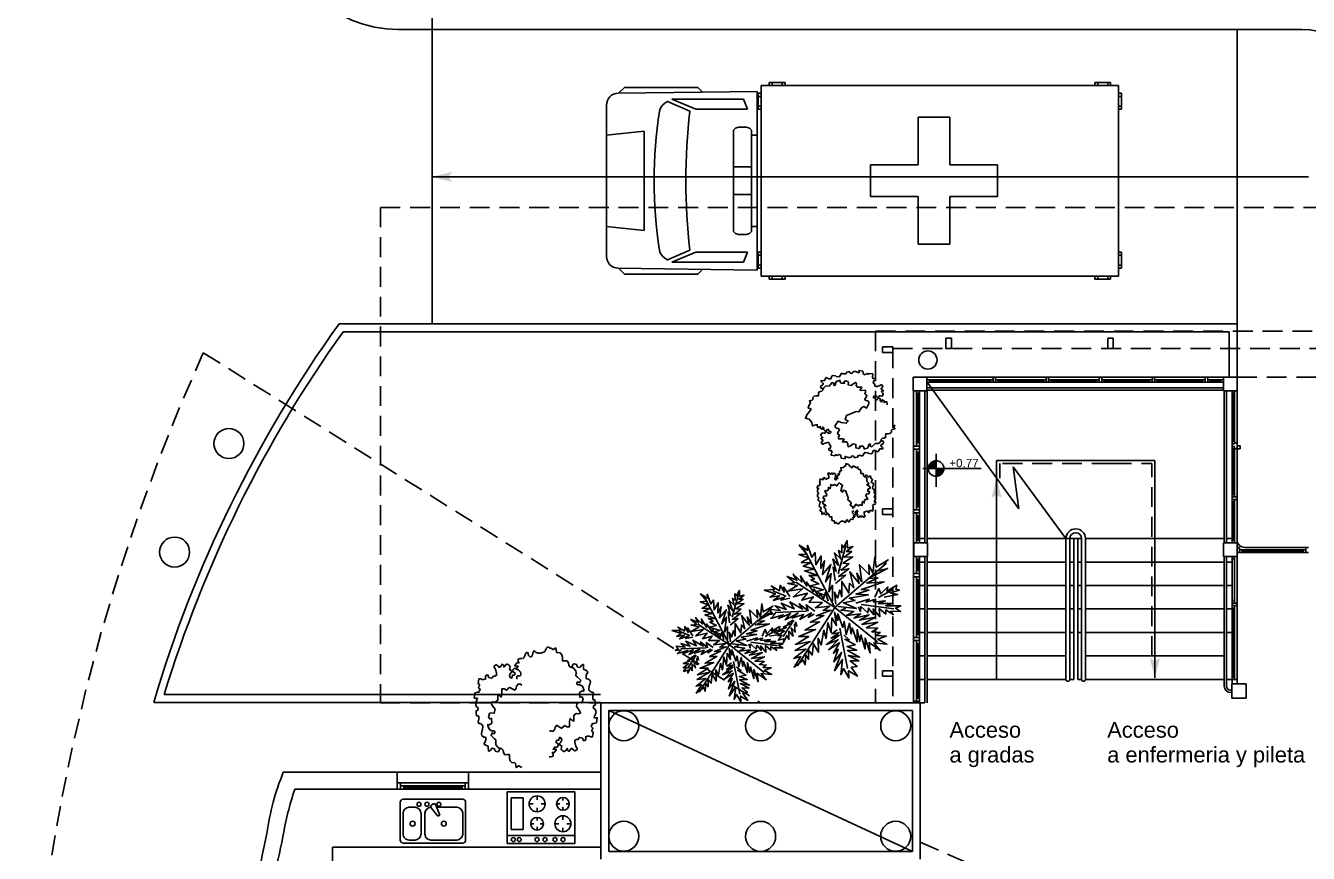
# Model space of a CAD drawing. Extents: x -30 to 1202, y 231 to 898.
# Drawn here: x 128.26 to 144.67, y 426.2 to 436.78 of the extents above; entities that cross this region are included whole.
import ezdxf

# ---------------------------------------------------------------- set-up
doc = ezdxf.new("R2010")
doc.units = 0
doc.header["$LTSCALE"] = 0.04
doc.linetypes.add('DASHED2', pattern=[9.525, 6.35, -3.175])
doc.layers.get('0').update_dxf_attribs({"linetype": 'CONTINUOUS'})
for name, color, linetype in [('0.1', 1, 'CONTINUOUS'), ('0.2', 2, 'CONTINUOUS'), ('0.3', 3, 'CONTINUOUS'), ('0.5', 5, 'CONTINUOUS'), ('cotas de nivel', 1, 'CONTINUOUS'), ('PISO', 1, 'CONTINUOUS'), ('proyecciones', 1, 'DASHED2'), ('PROYECCIÓN', 2, 'DASHED2')]:
    doc.layers.add(name, color=color, linetype=linetype)
doc.styles.add('STYLE2', font='arial.ttf')

# ---------------------------------------------------------------- blocks, each defined once
blk = doc.blocks.new('SBPLN120')
for points in [[(-0.254, 0.064), (0, 0), (-0.212, 0)], [(-0.254, -0.064), (0, 0), (-0.212, 0)]]:
    blk.add_solid(points)
blk = doc.blocks.new('EDPLS020')
at = {"color": 0, "linetype": 'ByBlock'}
for p, q in [((0, 0), (0, 0.864)), ((0, 0.864), (0.66, 0.864)), ((0.102, 0), (0.102, 0.864)), ((0.66, 0.864), (0.66, 0)), ((0.178, 0.66), (0.178, 0.813)), ((0.178, 0.813), (0.584, 0.813)), ((0.584, 0.66), (0.178, 0.66)), ((0.584, 0.813), (0.584, 0.66)), ((0.254, 0.564), (0.254, 0.523)), ((0.508, 0.584), (0.508, 0.533)), ((0.173, 0.483), (0.213, 0.483)), ((0.254, 0.401), (0.254, 0.442)), ((0.335, 0.483), (0.295, 0.483)), ((0.406, 0.483), (0.457, 0.483)), ((0.508, 0.381), (0.508, 0.432)), ((0.61, 0.483), (0.559, 0.483)), ((0.254, 0.254), (0.254, 0.203)), ((0.508, 0.234), (0.508, 0.193)), ((0.66, 0), (0, 0)), ((0.152, 0.152), (0.203, 0.152)), ((0.254, 0.051), (0.254, 0.102)), ((0.356, 0.152), (0.305, 0.152)), ((0.427, 0.152), (0.467, 0.152)), ((0.508, 0.071), (0.508, 0.112)), ((0.589, 0.152), (0.549, 0.152))]:
    blk.add_line(p, q, dxfattribs=at)
for centre, radius in [((0.051, 0.787), 0.0254), ((0.051, 0.711), 0.0254), ((0.051, 0.483), 0.0254), ((0.254, 0.483), 0.0813), ((0.508, 0.483), 0.102), ((0.051, 0.381), 0.0254), ((0.051, 0.254), 0.0254), ((0.051, 0.152), 0.0254), ((0.254, 0.152), 0.102), ((0.508, 0.152), 0.0813)]:
    blk.add_circle(centre, radius, dxfattribs=at)
blk = doc.blocks.new('SAPLS015')
at = {"color": 0, "linetype": 'ByBlock'}
for p, q in [((0, -0.381), (0, 0.381)), ((0.038, 0.419), (0.521, 0.419)), ((0.445, 0.381), (0.178, 0.381)), ((0.559, 0.381), (0.559, -0.381)), ((0.102, 0.305), (0.102, 0.05)), ((0.521, -0.025), (0.521, 0.305)), ((0.06, 0.003), (0.07, -0.015)), ((0.073, 0.039), (0.202, 0.087)), ((0.215, 0.065), (0.108, -0.022)), ((0.202, 0.087), (0.215, 0.065)), ((0.178, -0.102), (0.445, -0.102)), ((0.445, -0.152), (0.178, -0.152)), ((0.102, -0.229), (0.102, -0.305)), ((0.521, -0.305), (0.521, -0.229)), ((0.521, -0.419), (0.038, -0.419)), ((0.178, -0.381), (0.445, -0.381))]:
    blk.add_line(p, q, dxfattribs=at)
for centre, radius in [((0.311, 0.14), 0.0318), ((0.064, 0.076), 0.0254), ((0.064, -0.076), 0.0254), ((0.064, -0.178), 0.0254), ((0.311, -0.26), 0.0318)]:
    blk.add_circle(centre, radius, dxfattribs=at)
for centre, radius, start, end in [((0.038, 0.381), 0.0381, 90, 180), ((0.178, 0.305), 0.0762, 90, 180), ((0.445, 0.305), 0.0762, 0, 90), ((0.521, 0.381), 0.0381, 0, 90), ((0.082, 0.015), 0.0254, 110.5377, 210), ((0.092, -0.003), 0.0254, 210, 309.4623), ((0.178, -0.025), 0.0762, 180, 270), ((0.178, -0.229), 0.0762, 90, 180), ((0.445, -0.025), 0.0762, 270, 0), ((0.445, -0.229), 0.0762, 0, 90), ((0.178, -0.305), 0.0762, 180, 270), ((0.445, -0.305), 0.0762, 270, 0), ((0.038, -0.381), 0.0381, 180, 270), ((0.521, -0.381), 0.0381, 270, 0)]:
    blk.add_arc(centre, radius, start, end, dxfattribs=at)
blk = doc.blocks.new('AUPLS010')
at = {"color": 0, "linetype": 'ByBlock'}
for p, q in [((-6.553, -1.219), (-6.553, 1.219)), ((-6.553, 1.219), (-1.981, 1.219)), ((-6.452, 1.257), (-6.452, 1.219)), ((-6.248, 1.257), (-6.452, 1.257)), ((-6.414, 1.257), (-6.414, 1.219)), ((-6.287, 1.219), (-6.287, 1.257)), ((-6.248, 1.219), (-6.248, 1.257)), ((-2.286, 1.257), (-2.083, 1.257)), ((-2.286, 1.219), (-2.286, 1.257)), ((-2.248, 1.219), (-2.248, 1.257)), ((-2.121, 1.257), (-2.121, 1.219)), ((-2.083, 1.257), (-2.083, 1.219)), ((-1.981, 1.219), (-1.981, -1.219)), ((-1.219, 1.143), (-1.168, 1.194)), ((-1.168, 1.194), (-0.229, 1.194)), ((-0.229, 1.194), (-0.154, 1.12)), ((-6.553, 1.118), (-6.591, 1.118)), ((-6.591, 1.118), (-6.591, 0.914)), ((-6.553, 1.079), (-6.591, 1.079)), ((-1.981, 1.118), (-1.943, 1.118)), ((-1.981, 1.079), (-1.943, 1.079)), ((-1.943, 1.118), (-1.943, 0.914)), ((-1.93, -1.143), (-1.93, 1.143)), ((-1.93, 1.143), (-0.15, 1.12)), ((-1.803, 0.914), (-1.753, 1.041)), ((-1.753, 1.041), (-0.838, 1.041)), ((-0.838, 1.041), (-1.143, 0.914)), ((-1.067, 0.889), (-0.781, 1.012)), ((-0.787, 1.016), (-0.747, 0.99)), ((-6.591, 0.952), (-6.553, 0.952)), ((-6.591, 0.914), (-6.553, 0.914)), ((-1.943, 0.952), (-1.981, 0.952)), ((-1.943, 0.914), (-1.981, 0.914)), ((-1.143, 0.914), (-1.803, 0.914)), ((0, 0.967), (0, -0.967)), ((-1.854, 0.65), (-1.829, 0.675)), ((-1.829, 0.675), (-1.791, 0.688)), ((-1.791, 0.688), (-1.689, 0.688)), ((-1.651, 0.675), (-1.689, 0.688)), ((-1.626, 0.65), (-1.651, 0.675)), ((-1.93, 0.584), (-1.854, 0.584)), ((-1.854, 0.648), (-1.854, -0.648)), ((-1.626, 0.648), (-1.626, -0.648)), ((-0.483, 0.635), (0, 0.584)), ((-0.483, 0.635), (-0.483, -0.635)), ((-1.626, 0.178), (-1.854, 0.178)), ((-1.626, -0.178), (-1.854, -0.178)), ((-1.93, -0.584), (-1.854, -0.584)), ((-1.854, -0.648), (-1.829, -0.673)), ((-1.626, -0.648), (-1.651, -0.673)), ((-0.483, -0.635), (0, -0.584)), ((-1.829, -0.673), (-1.791, -0.686)), ((-1.791, -0.686), (-1.689, -0.686)), ((-1.651, -0.673), (-1.689, -0.686)), ((-6.591, -1.118), (-6.591, -0.914)), ((-6.591, -0.914), (-6.553, -0.914)), ((-6.591, -0.952), (-6.553, -0.952)), ((-1.943, -0.914), (-1.981, -0.914)), ((-1.943, -0.952), (-1.981, -0.952)), ((-1.943, -1.118), (-1.943, -0.914)), ((-1.143, -0.914), (-1.803, -0.914)), ((-1.803, -0.914), (-1.753, -1.041)), ((-0.838, -1.041), (-1.143, -0.914)), ((-1.067, -0.889), (-0.781, -1.012)), ((-6.553, -1.079), (-6.591, -1.079)), ((-6.553, -1.118), (-6.591, -1.118)), ((-1.981, -1.079), (-1.943, -1.079)), ((-1.981, -1.118), (-1.943, -1.118)), ((-1.93, -1.143), (-0.15, -1.12)), ((-1.753, -1.041), (-0.838, -1.041)), ((-1.219, -1.143), (-1.168, -1.194)), ((-0.787, -1.016), (-0.747, -0.99)), ((-0.229, -1.194), (-0.154, -1.12)), ((-1.981, -1.219), (-6.553, -1.219)), ((-6.452, -1.257), (-6.452, -1.219)), ((-6.248, -1.257), (-6.452, -1.257)), ((-6.414, -1.257), (-6.414, -1.219)), ((-6.287, -1.219), (-6.287, -1.257)), ((-6.248, -1.219), (-6.248, -1.257)), ((-2.286, -1.219), (-2.286, -1.257)), ((-2.286, -1.257), (-2.083, -1.257)), ((-2.248, -1.219), (-2.248, -1.257)), ((-2.121, -1.257), (-2.121, -1.219)), ((-2.083, -1.257), (-2.083, -1.219)), ((-1.168, -1.194), (-0.229, -1.194))]:
    blk.add_line(p, q, dxfattribs=at)
at = {"color": 1, "linetype": 'ByBlock'}
for p, q in [((-4.394, 0.813), (-3.988, 0.813)), ((-4.394, 0.203), (-4.394, 0.813)), ((-3.988, 0.813), (-3.988, 0.203)), ((-5.004, -0.203), (-5.004, 0.203)), ((-5.004, 0.203), (-4.394, 0.203)), ((-3.988, 0.203), (-3.378, 0.203)), ((-3.378, 0.203), (-3.378, -0.203)), ((-4.394, -0.203), (-5.004, -0.203)), ((-4.394, -0.813), (-4.394, -0.203)), ((-3.378, -0.203), (-3.988, -0.203)), ((-3.988, -0.203), (-3.988, -0.813)), ((-3.988, -0.813), (-4.394, -0.813))]:
    blk.add_line(p, q, dxfattribs=at)
at = {"color": 0, "linetype": 'ByBlock'}
for centre, radius, start, end in [((-0.829, 0.862), 0.152, 10.7953, 57.5288), ((-0.152, 0.967), 0.152, 0, 89.2462), ((-8.82, 0), 7.804, 353.459, 6.541), ((-6.329, 0), 5.72, 351.0441, 8.9559), ((-0.829, -0.862), 0.152, 302.4712, 349.2047), ((-0.152, -0.967), 0.152, 270.7538, 0)]:
    blk.add_arc(centre, radius, start, end, dxfattribs=at)
blk = doc.blocks.new('ARPLS013')
at = {"color": 0, "linetype": 'ByBlock'}
for p, q in [((0.013, -0.0012), (-0.0882, 0.4906)), ((0.1049, 0.2327), (0.218, 0.4157)), ((-0.3105, 0.1807), (-0.3944, 0.2454)), ((0.013, -0.0012), (-0.2114, 0.2607)), ((0.013, -0.0012), (0.4708, 0.2061)), ((-0.1975, 0.032), (-0.4236, 0.0866)), ((0.3437, -0.0201), (0.467, 0.0091)), ((-0.3042, -0.0061), (-0.4147, -0.1001)), ((0.013, -0.0012), (-0.3728, -0.3364)), ((0.013, -0.0012), (0.2446, -0.3326)), ((0.2053, -0.0328), (0.4288, -0.1319)), ((0.0058, -0.1586), (-0.0234, -0.4584))]:
    blk.add_line(p, q, dxfattribs=at)
for points in [[(0.0083, 0.0485), (0.0414, 0.1616), (0.002, 0.1222), (0.0566, 0.248), (-0.0005, 0.1997), (0.0731, 0.3128), (-0.0069, 0.2581), (0.035, 0.3522), (-0.0069, 0.3064), (0.021, 0.3941), (-0.0336, 0.342), (-0.0145, 0.4297), (-0.0463, 0.403), (-0.0526, 0.497), (-0.0628, 0.4614), (-0.1111, 0.516), (-0.0755, 0.436), (-0.1339, 0.4487), (-0.0717, 0.403), (-0.1339, 0.3877), (-0.0691, 0.3674), (-0.1263, 0.3585), (-0.0526, 0.3128), (-0.1263, 0.3229), (-0.0425, 0.2607), (-0.1047, 0.281), (-0.0717, 0.2454), (-0.1009, 0.2454), (-0.0526, 0.1997), (-0.12, 0.2035), (-0.0336, 0.1489), (-0.092, 0.1514), (-0.0399, 0.1133)], [(0.0693, 0.1908), (0.0833, 0.2899), (0.096, 0.2518), (0.0985, 0.3483), (0.1252, 0.2899), (0.1214, 0.3877), (0.1544, 0.3318), (0.157, 0.3966), (0.176, 0.3738), (0.19, 0.4297), (0.1989, 0.4068), (0.2383, 0.4487), (0.2243, 0.3966), (0.2662, 0.3941), (0.2091, 0.3738), (0.2472, 0.3611), (0.1824, 0.3382), (0.2446, 0.3229), (0.1608, 0.2963), (0.2027, 0.281), (0.1341, 0.2518), (0.1926, 0.2454), (0.1024, 0.2124), (0.1544, 0.2061), (0.0668, 0.1679)], [(-0.0234, 0.0574), (-0.0234, 0.126), (-0.0501, 0.0866), (-0.0653, 0.126), (-0.0755, 0.1032), (-0.0984, 0.1743), (-0.1073, 0.1552), (-0.1365, 0.2391), (-0.1428, 0.2099), (-0.1657, 0.2937), (-0.1695, 0.248), (-0.214, 0.3229), (-0.2013, 0.2709), (-0.2622, 0.3191), (-0.2203, 0.2581), (-0.2724, 0.2683), (-0.2076, 0.2327), (-0.2889, 0.2124), (-0.1784, 0.1997), (-0.2597, 0.1616), (-0.153, 0.1578), (-0.2076, 0.1197), (-0.1174, 0.1197), (-0.1593, 0.0905), (-0.0653, 0.0612), (-0.1263, 0.0384), (-0.0209, 0.0193), (-0.078, 0.0028), (-0.0209, -0.0125), (-0.1365, -0.0201), (-0.0819, -0.0353), (-0.1911, -0.0544), (-0.1263, -0.0709), (-0.247, -0.1001), (-0.1695, -0.1166), (-0.3042, -0.1319), (-0.233, -0.1522), (-0.3436, -0.1814), (-0.233, -0.1903), (-0.3588, -0.2233), (-0.2788, -0.2361), (-0.3855, -0.278), (-0.3309, -0.278), (-0.4007, -0.339), (-0.3207, -0.3097), (-0.3169, -0.3453), (-0.2915, -0.278), (-0.2813, -0.3135), (-0.2622, -0.2488), (-0.247, -0.2907), (-0.214, -0.2132), (-0.1975, -0.2843), (-0.1695, -0.184), (-0.1619, -0.2386), (-0.1136, -0.1395), (-0.1136, -0.203), (-0.0691, -0.0938), (-0.0653, -0.1713), (-0.0298, -0.0684), (-0.0145, -0.1319), (-0.0005, -0.0353), (0.0058, -0.0976), (0.021, -0.0518), (0.0274, -0.1586), (0.0503, -0.1192), (0.0376, -0.217), (0.0833, -0.142), (0.0731, -0.2233), (0.0922, -0.1814), (0.0985, -0.2907), (0.1252, -0.203), (0.1189, -0.2945), (0.1405, -0.2488), (0.1405, -0.358), (0.1633, -0.2805), (0.1697, -0.3974), (0.1824, -0.3199), (0.2446, -0.3999), (0.2154, -0.3326), (0.3056, -0.3682), (0.251, -0.3135), (0.3183, -0.3097), (0.2472, -0.2843), (0.2827, -0.2716), (0.2243, -0.2488), (0.2739, -0.2361), (0.1926, -0.2094), (0.2866, -0.1941), (0.1697, -0.1776), (0.2802, -0.1522), (0.1608, -0.142), (0.2408, -0.123), (0.1252, -0.1166), (0.1824, -0.1001), (0.0795, -0.0811), (0.1379, -0.0684), (0.0503, -0.0328), (0.0896, -0.029)], [(-0.2889, 0.1578), (-0.3563, 0.1641), (-0.3232, 0.1768), (-0.4109, 0.1768), (-0.3563, 0.1972), (-0.4274, 0.2061), (-0.3817, 0.2188), (-0.4528, 0.2683), (-0.3791, 0.2518), (-0.3944, 0.2836), (-0.3461, 0.2327), (-0.3309, 0.2709), (-0.3169, 0.2124), (-0.3105, 0.2518), (-0.2851, 0.1705)], [(0.0376, 0.0002), (0.1633, -0.0518), (0.0833, 0.0155), (0.1697, 0.0066), (0.1341, 0.0358), (0.2764, 0.0193), (0.19, 0.0511), (0.2891, 0.0511), (0.2383, 0.0714), (0.4149, 0.0803), (0.2891, 0.107), (0.3793, 0.1197), (0.3094, 0.1349), (0.467, 0.1679), (0.3958, 0.1705), (0.4898, 0.2264), (0.3895, 0.1997), (0.3996, 0.2747), (0.3539, 0.1641), (0.3412, 0.2327), (0.3247, 0.1616), (0.2764, 0.2518), (0.2573, 0.126), (0.2383, 0.1972), (0.2345, 0.1197), (0.1926, 0.2226), (0.1862, 0.0993), (0.1671, 0.1413), (0.1405, 0.0739), (0.1151, 0.1705), (0.0833, 0.0612), (0.0833, 0.1133), (0.0503, 0.0612), (0.0414, 0.1095), (0.0274, 0.0218)], [(-0.1365, 0.0155), (-0.1848, 0.0777), (-0.1848, 0.032), (-0.233, 0.0993), (-0.2203, 0.0549), (-0.2953, 0.1324), (-0.2788, 0.0739), (-0.3588, 0.1413), (-0.3372, 0.0866), (-0.4083, 0.1349), (-0.3817, 0.0905), (-0.4566, 0.1222), (-0.4465, 0.0968), (-0.4757, 0.0866), (-0.4236, 0.0777), (-0.4655, 0.0549), (-0.369, 0.0549), (-0.4109, 0.0384), (-0.3143, 0.0485), (-0.3664, 0.0155), (-0.2597, 0.0358), (-0.3143, 0.013), (-0.2241, 0.0155), (-0.2597, -0.0125), (-0.1657, 0.0091), (-0.1975, -0.0163), (-0.1492, -0.0036)], [(0.3183, -0.0099), (0.3641, 0.0422), (0.3666, 0.0002), (0.4314, 0.0358), (0.4149, 0.0091), (0.4987, 0.0295), (0.4835, 0.0028), (0.5063, -0.0099), (0.4352, -0.0099), (0.486, -0.0391), (0.3831, -0.029)], [(-0.3105, -0.0036), (-0.3563, -0.0163), (-0.3397, -0.0226), (-0.3944, -0.0328), (-0.3728, -0.0417), (-0.4401, -0.048), (-0.3944, -0.062), (-0.4503, -0.0836), (-0.421, -0.0874), (-0.4566, -0.1166), (-0.4147, -0.1166), (-0.4236, -0.142), (-0.3855, -0.1001), (-0.3791, -0.1319), (-0.3626, -0.0747), (-0.3436, -0.1166), (-0.3397, -0.0544), (-0.3207, -0.0938), (-0.308, -0.0353), (-0.2953, -0.0544), (-0.2953, -0.0201)], [(0.1697, -0.0125), (0.2739, -0.0125), (0.2446, -0.0264), (0.3183, -0.0264), (0.2955, -0.0417), (0.3831, -0.0582), (0.3285, -0.062), (0.425, -0.09), (0.3768, -0.0938), (0.4835, -0.1255), (0.4415, -0.1319), (0.4708, -0.1649), (0.3996, -0.142), (0.4123, -0.1713), (0.3704, -0.123), (0.3602, -0.1522), (0.3247, -0.1001), (0.312, -0.1586), (0.2802, -0.09), (0.2739, -0.1319), (0.251, -0.0747), (0.2345, -0.1065), (0.1989, -0.048), (0.1862, -0.0811), (0.1824, -0.0455)], [(-0.0171, -0.1649), (-0.0628, -0.1814), (-0.0107, -0.1878), (-0.078, -0.2094), (-0.0145, -0.2068), (-0.1238, -0.2449), (-0.0298, -0.2361), (-0.12, -0.2869), (-0.0272, -0.2615), (-0.092, -0.3224), (-0.0501, -0.3034), (-0.1073, -0.3847), (-0.0336, -0.3326), (-0.12, -0.4482), (-0.0399, -0.3847), (-0.0844, -0.4901), (-0.0526, -0.452), (-0.0336, -0.5295), (-0.0209, -0.4774), (0.0312, -0.5333), (0.0058, -0.4584), (0.0477, -0.4647), (0.0122, -0.4101), (0.0731, -0.4292), (0.0083, -0.3682), (0.0858, -0.4037), (0.0122, -0.3326), (0.0795, -0.3491), (0.0185, -0.3034), (0.0795, -0.3072), (0.0185, -0.2449), (0.0477, -0.2589), (0.0185, -0.2132)]]:
    blk.add_lwpolyline(points, dxfattribs=at)
blk = doc.blocks.new('ARVLN006')
for points in [[(0.47, 0), (0.47, 0.016), (0.465, 0.034), (0.448, 0.034), (0.433, 0.027), (0.433, 0.044), (0.411, 0.061), (0.405, 0.058), (0.405, 0.034), (0.397, 0.04), (0.386, 0.047), (0.386, 0.058), (0.386, 0.068), (0.374, 0.078), (0.354, 0.075), (0.349, 0.068), (0.349, 0.061), (0.332, 0.061), (0.326, 0.068), (0.326, 0.082), (0.312, 0.085), (0.301, 0.089), (0.307, 0.103), (0.326, 0.109), (0.343, 0.099), (0.354, 0.089), (0.369, 0.096), (0.374, 0.103), (0.374, 0.109), (0.386, 0.106), (0.405, 0.103), (0.405, 0.103), (0.411, 0.109), (0.422, 0.127), (0.422, 0.13), (0.417, 0.14), (0.397, 0.158), (0.411, 0.158), (0.422, 0.172), (0.417, 0.175), (0.397, 0.189), (0.397, 0.199), (0.405, 0.203), (0.417, 0.223), (0.411, 0.234), (0.405, 0.241), (0.397, 0.241), (0.397, 0.241), (0.38, 0.23), (0.343, 0.22), (0.326, 0.22), (0.318, 0.234), (0.318, 0.247), (0.301, 0.261), (0.307, 0.289), (0.326, 0.292), (0.326, 0.309), (0.312, 0.316), (0.307, 0.316), (0.301, 0.316), (0.295, 0.313), (0.29, 0.33), (0.29, 0.347), (0.295, 0.354), (0.295, 0.372), (0.253, 0.378), (0.247, 0.368), (0.239, 0.368), (0.222, 0.375), (0.216, 0.372), (0.205, 0.361), (0.18, 0.372), (0.18, 0.385), (0.174, 0.406), (0.129, 0.413), (0.129, 0.396), (0.129, 0.385), (0.115, 0.389), (0.092, 0.399), (0.067, 0.399), (0.055, 0.392), (0.044, 0.378), (0.024, 0.382), (0.019, 0.396), (-0.001, 0.396), (-0.024, 0.392), (-0.024, 0.385), (-0.024, 0.382), (-0.029, 0.372), (-0.035, 0.372), (-0.06, 0.372), (-0.066, 0.378), (-0.077, 0.378), (-0.091, 0.372), (-0.091, 0.365), (-0.097, 0.351), (-0.103, 0.347), (-0.108, 0.337), (-0.114, 0.337), (-0.145, 0.341), (-0.156, 0.347), (-0.182, 0.351), (-0.193, 0.347), (-0.207, 0.33), (-0.207, 0.316), (-0.213, 0.313), (-0.224, 0.313), (-0.235, 0.313), (-0.266, 0.327), (-0.266, 0.327), (-0.272, 0.323), (-0.277, 0.313), (-0.286, 0.296), (-0.286, 0.292), (-0.297, 0.292), (-0.328, 0.289), (-0.328, 0.285), (-0.323, 0.275), (-0.303, 0.258), (-0.308, 0.237), (-0.323, 0.234), (-0.328, 0.23), (-0.334, 0.209), (-0.328, 0.199), (-0.305, 0.19)], [(-0.47, 0), (-0.455, 0.026), (-0.47, 0.049), (-0.435, 0.056), (-0.43, 0.063), (-0.428, 0.088), (-0.411, 0.103), (-0.391, 0.108), (-0.359, 0.108), (-0.359, 0.128), (-0.361, 0.148), (-0.341, 0.16), (-0.321, 0.163), (-0.314, 0.168), (-0.306, 0.177), (-0.306, 0.187), (-0.297, 0.205), (-0.274, 0.225), (-0.257, 0.227), (-0.232, 0.225), (-0.22, 0.239), (-0.195, 0.267), (-0.17, 0.257), (-0.178, 0.239), (-0.163, 0.232), (-0.153, 0.244), (-0.153, 0.259), (-0.143, 0.282), (-0.111, 0.294), (-0.098, 0.294), (-0.101, 0.282), (-0.086, 0.259), (-0.046, 0.262), (-0.051, 0.279), (-0.034, 0.289), (-0.004, 0.282), (0.001, 0.274), (-0.001, 0.239), (0.033, 0.232), (0.065, 0.257), (0.09, 0.269), (0.098, 0.254), (0.095, 0.234), (0.11, 0.21), (0.125, 0.21), (0.162, 0.21), (0.15, 0.19), (0.137, 0.18), (0.16, 0.173), (0.209, 0.175), (0.209, 0.15), (0.199, 0.133), (0.207, 0.123), (0.214, 0.12), (0.222, 0.106), (0.207, 0.078), (0.197, 0.063), (0.214, 0.051), (0.232, 0.046), (0.249, 0.034), (0.249, 0.014), (0.242, 0)]]:
    blk.add_lwpolyline(points)

msp = doc.modelspace()

# ---------------------------------------------------------------- hatches: boundary and pattern name
at = {"layer": 'PISO'}
h = msp.add_hatch(color=256, dxfattribs=at)
h.paths.add_polyline_path([(139.911, 431.12), (139.911, 431.219, 0.414214), (139.812, 431.12)])
h.paths.add_polyline_path([(139.911, 431.12), (139.911, 431.021, 0.414214), (140.01, 431.12)])

# ---------------------------------------------------------------- linework, layer by layer
at = {"layer": '0.1'}
for p, q in [((143.763, 432.97), (143.762, 436.734)), ((140.64, 432.288), (139.794, 432.288)), ((141.319, 432.288), (140.672, 432.288)), ((141.997, 432.288), (141.351, 432.288)), ((142.676, 432.288), (142.03, 432.288)), ((143.355, 432.288), (142.708, 432.288)), ((143.387, 432.288), (143.587, 432.288)), ((139.62, 432.114), (139.62, 431.408)), ((139.794, 432.154), (143.587, 432.154)), ((139.794, 432.124), (143.587, 432.124)), ((143.598, 430.17), (143.598, 432.115)), ((143.628, 430.17), (143.628, 432.115)), ((143.762, 432.083), (143.762, 432.115)), ((143.762, 431.436), (143.762, 432.083)), ((139.62, 431.369), (139.62, 430.592)), ((143.762, 430.758), (143.762, 431.404)), ((140.685, 430.999), (140.685, 431.224)), ((142.158, 431.224), (140.685, 431.224)), ((142.158, 431.224), (142.71, 431.224)), ((142.71, 428.442), (142.71, 431.224)), ((143.762, 430.211), (143.762, 430.725)), ((139.62, 430.553), (139.62, 429.776)), ((141.698, 430.224), (141.773, 430.224)), ((141.723, 428.424), (141.723, 430.224)), ((141.773, 428.424), (141.773, 430.224)), ((141.823, 428.422), (141.823, 430.224)), ((141.823, 430.224), (143.598, 430.224)), ((143.628, 430.224), (143.698, 430.224)), ((143.862, 430.111), (144.643, 430.111)), ((141.723, 429.924), (141.773, 429.924)), ((141.823, 429.924), (143.598, 429.924)), ((143.598, 428.336), (143.598, 429.996)), ((143.628, 428.336), (143.628, 429.996)), ((143.628, 429.924), (143.698, 429.924)), ((139.62, 429.737), (139.62, 428.96)), ((141.723, 429.624), (141.773, 429.624)), ((141.823, 429.624), (143.598, 429.624)), ((143.628, 429.624), (143.698, 429.624)), ((141.723, 429.324), (141.773, 429.324)), ((141.823, 429.324), (143.598, 429.324)), ((143.628, 429.324), (143.698, 429.324)), ((139.62, 428.921), (139.62, 428.144)), ((141.723, 429.024), (141.773, 429.024)), ((141.823, 429.024), (143.598, 429.024)), ((143.628, 429.024), (143.698, 429.024)), ((141.823, 428.724), (143.598, 428.724)), ((141.723, 428.424), (141.773, 428.424)), ((141.823, 428.424), (143.598, 428.424)), ((143.628, 428.424), (143.698, 428.424)), ((143.698, 428.286), (143.678, 428.286)), ((143.698, 428.256), (143.678, 428.256)), ((133.016, 427.235), (133.929, 427.235)), ((133.058, 427.102), (133.887, 427.102))]:
    msp.add_line(p, q, dxfattribs=at)
for centre, radius, start, end in [((141.698, 430.224), 0.125, 0, 180), ((141.698, 430.224), 0.075, 0, 180), ((143.862, 430.211), 0.1, 180, 270), ((141.798, 428.424), 0.025, 180, 0), ((143.678, 428.336), 0.08, 180, 270), ((143.678, 428.336), 0.05, 180, 270)]:
    msp.add_arc(centre, radius, start, end, dxfattribs=at)
at = {"layer": '0.2'}
for p, q in [((133.462, 436.934), (133.462, 436.734)), ((133.462, 432.969), (133.462, 436.734)), ((139.619, 436.734), (133.462, 436.734)), ((139.619, 436.734), (144.591, 436.734)), ((143.662, 432.289), (143.662, 432.87)), ((143.762, 432.289), (143.762, 432.97)), ((140.608, 432.256), (139.83, 432.256)), ((140.608, 432.24), (139.83, 432.24)), ((139.83, 432.224), (140.608, 432.224)), ((141.286, 432.256), (140.705, 432.256)), ((141.286, 432.24), (140.705, 432.24)), ((140.705, 432.224), (141.286, 432.224)), ((141.965, 432.256), (141.383, 432.256)), ((141.965, 432.24), (141.383, 432.24)), ((141.383, 432.224), (141.965, 432.224)), ((142.644, 432.256), (142.062, 432.256)), ((142.644, 432.24), (142.062, 432.24)), ((142.062, 432.224), (142.644, 432.224)), ((143.322, 432.256), (142.741, 432.256)), ((143.322, 432.24), (142.741, 432.24)), ((142.741, 432.224), (143.322, 432.224)), ((143.552, 432.256), (143.419, 432.256)), ((143.552, 432.24), (143.419, 432.24)), ((143.419, 432.224), (143.552, 432.224)), ((139.659, 432.082), (139.659, 431.447)), ((139.678, 432.082), (139.678, 431.447)), ((139.698, 431.447), (139.698, 432.082)), ((139.768, 430.17), (139.768, 432.114)), ((139.798, 430.17), (139.798, 432.114)), ((143.698, 430.79), (143.698, 432.115)), ((143.698, 432.051), (143.698, 431.469)), ((143.714, 431.469), (143.714, 432.083)), ((143.73, 431.469), (143.73, 432.083)), ((143.698, 431.372), (143.698, 430.79)), ((143.714, 430.79), (143.714, 431.372)), ((143.73, 430.79), (143.73, 431.372)), ((139.659, 431.33), (139.659, 430.631)), ((139.678, 431.33), (139.678, 430.631)), ((139.698, 430.631), (139.698, 431.33)), ((140.685, 428.424), (140.685, 430.999)), ((138.842, 430.572), (138.84, 430.57)), ((138.84, 430.57), (138.84, 430.558)), ((138.84, 430.558), (138.841, 430.556)), ((138.841, 430.556), (138.841, 430.552)), ((138.841, 430.552), (138.843, 430.552)), ((138.843, 430.574), (138.842, 430.572)), ((138.845, 430.574), (138.843, 430.574)), ((138.843, 430.552), (138.845, 430.55)), ((138.845, 430.632), (138.844, 430.617)), ((138.844, 430.617), (138.846, 430.617)), ((138.846, 430.617), (138.845, 430.613)), ((138.845, 430.613), (138.847, 430.611)), ((138.852, 430.575), (138.845, 430.576)), ((138.845, 430.576), (138.845, 430.574)), ((138.845, 430.55), (138.845, 430.548)), ((138.845, 430.548), (138.847, 430.548)), ((138.847, 430.548), (138.846, 430.546)), ((138.846, 430.546), (138.848, 430.546)), ((138.847, 430.611), (138.849, 430.611)), ((138.848, 430.546), (138.85, 430.544)), ((138.849, 430.611), (138.851, 430.608)), ((138.85, 430.544), (138.85, 430.542)), ((138.85, 430.542), (138.852, 430.542)), ((138.851, 430.608), (138.853, 430.606)), ((138.853, 430.577), (138.852, 430.575)), ((138.852, 430.542), (138.852, 430.54)), ((138.853, 430.606), (138.855, 430.606)), ((138.86, 430.576), (138.853, 430.577)), ((143.698, 430.693), (143.698, 430.203)), ((143.698, 430.224), (143.698, 430.693)), ((143.714, 430.203), (143.714, 430.693)), ((143.73, 430.203), (143.73, 430.693)), ((138.651, 430.419), (138.649, 430.42)), ((138.651, 430.417), (138.651, 430.419)), ((138.653, 430.417), (138.651, 430.417)), ((138.653, 430.413), (138.653, 430.417)), ((138.662, 430.413), (138.653, 430.413)), ((138.663, 430.415), (138.662, 430.413)), ((138.666, 430.414), (138.663, 430.415)), ((138.667, 430.418), (138.666, 430.414)), ((138.669, 430.418), (138.667, 430.418)), ((138.671, 430.42), (138.669, 430.418)), ((138.673, 430.424), (138.671, 430.424)), ((138.671, 430.424), (138.671, 430.42)), ((138.675, 430.425), (138.673, 430.426)), ((138.673, 430.426), (138.673, 430.424)), ((138.677, 430.429), (138.675, 430.429)), ((138.675, 430.429), (138.675, 430.425)), ((138.679, 430.431), (138.677, 430.431)), ((138.677, 430.431), (138.677, 430.429)), ((138.68, 430.435), (138.679, 430.431)), ((138.682, 430.435), (138.68, 430.435)), ((138.684, 430.437), (138.682, 430.437)), ((138.682, 430.437), (138.682, 430.435)), ((138.686, 430.438), (138.684, 430.439)), ((138.684, 430.439), (138.684, 430.437)), ((138.692, 430.442), (138.686, 430.442)), ((138.686, 430.442), (138.686, 430.438)), ((138.694, 430.444), (138.692, 430.442)), ((138.696, 430.444), (138.694, 430.444)), ((138.704, 430.445), (138.696, 430.445)), ((138.696, 430.445), (138.696, 430.444)), ((138.706, 430.447), (138.704, 430.445)), ((138.726, 430.445), (138.706, 430.447)), ((138.725, 430.443), (138.726, 430.445)), ((138.731, 430.443), (138.725, 430.443)), ((138.733, 430.441), (138.731, 430.443)), ((138.735, 430.441), (138.733, 430.441)), ((138.735, 430.439), (138.735, 430.441)), ((138.739, 430.438), (138.735, 430.439)), ((138.741, 430.436), (138.739, 430.438)), ((138.74, 430.434), (138.741, 430.436)), ((138.742, 430.432), (138.74, 430.434)), ((138.744, 430.432), (138.742, 430.432)), ((138.744, 430.428), (138.744, 430.432)), ((138.746, 430.428), (138.744, 430.428)), ((138.748, 430.428), (138.746, 430.426)), ((138.746, 430.426), (138.746, 430.428)), ((138.75, 430.428), (138.748, 430.428)), ((138.752, 430.43), (138.75, 430.43)), ((138.75, 430.43), (138.75, 430.428)), ((138.754, 430.433), (138.752, 430.432)), ((138.752, 430.432), (138.752, 430.43)), ((138.757, 430.441), (138.754, 430.439)), ((138.754, 430.439), (138.754, 430.433)), ((138.759, 430.449), (138.757, 430.449)), ((138.757, 430.449), (138.757, 430.441)), ((138.761, 430.452), (138.759, 430.453)), ((138.759, 430.453), (138.759, 430.449)), ((138.762, 430.46), (138.761, 430.452)), ((138.766, 430.46), (138.762, 430.46)), ((138.768, 430.464), (138.766, 430.462)), ((138.766, 430.462), (138.766, 430.46)), ((138.776, 430.463), (138.768, 430.464)), ((138.776, 430.461), (138.776, 430.463)), ((138.777, 430.459), (138.776, 430.461)), ((138.779, 430.459), (138.777, 430.459)), ((138.779, 430.457), (138.779, 430.459)), ((138.781, 430.457), (138.779, 430.457)), ((138.781, 430.455), (138.781, 430.457)), ((138.783, 430.455), (138.781, 430.455)), ((138.783, 430.453), (138.783, 430.455)), ((138.785, 430.451), (138.783, 430.453)), ((138.784, 430.447), (138.785, 430.451)), ((138.786, 430.447), (138.784, 430.447)), ((138.786, 430.439), (138.786, 430.447)), ((138.788, 430.439), (138.786, 430.439)), ((138.789, 430.437), (138.788, 430.439)), ((138.795, 430.436), (138.789, 430.437)), ((138.797, 430.438), (138.795, 430.436)), ((138.799, 430.438), (138.797, 430.438)), ((138.8, 430.442), (138.799, 430.438)), ((138.802, 430.442), (138.8, 430.442)), ((138.804, 430.445), (138.802, 430.446)), ((138.802, 430.446), (138.802, 430.442)), ((138.806, 430.453), (138.804, 430.453)), ((138.804, 430.453), (138.804, 430.445)), ((138.809, 430.457), (138.806, 430.455)), ((138.806, 430.455), (138.806, 430.453)), ((138.811, 430.463), (138.809, 430.463)), ((138.809, 430.463), (138.809, 430.457)), ((138.813, 430.464), (138.811, 430.464)), ((138.811, 430.464), (138.811, 430.463)), ((138.815, 430.468), (138.813, 430.466)), ((138.813, 430.466), (138.813, 430.464)), ((138.817, 430.47), (138.815, 430.47)), ((138.815, 430.47), (138.815, 430.468)), ((138.818, 430.472), (138.817, 430.47)), ((138.823, 430.471), (138.818, 430.472)), ((138.852, 430.54), (138.854, 430.54)), ((138.854, 430.54), (138.854, 430.538)), ((138.854, 430.538), (138.856, 430.538)), ((139.659, 430.514), (139.659, 430.202)), ((139.678, 430.514), (139.678, 430.202)), ((139.698, 430.202), (139.698, 430.514)), ((139.698, 430.224), (139.768, 430.224)), ((139.798, 430.224), (141.573, 430.224)), ((141.573, 428.424), (141.573, 430.224)), ((141.623, 428.422), (141.623, 430.224)), ((141.623, 430.224), (141.698, 430.224)), ((141.673, 428.424), (141.673, 430.224)), ((143.827, 430.079), (144.61, 430.079)), ((143.827, 430.063), (144.61, 430.063)), ((139.659, 429.963), (139.659, 429.815)), ((139.678, 429.963), (139.678, 429.815)), ((139.698, 429.815), (139.698, 429.963)), ((139.698, 429.924), (139.768, 429.924)), ((139.768, 428.124), (139.768, 429.995)), ((139.798, 428.124), (139.798, 429.995)), ((139.798, 429.924), (141.573, 429.924)), ((141.623, 429.924), (141.673, 429.924)), ((143.698, 429.996), (143.698, 429.433)), ((143.73, 429.433), (143.73, 429.996)), ((143.762, 429.4), (143.762, 430.014)), ((143.827, 430.047), (144.61, 430.047)), ((139.659, 429.698), (139.659, 428.999)), ((139.678, 429.698), (139.678, 428.999)), ((139.698, 428.999), (139.698, 429.698)), ((139.698, 429.624), (139.768, 429.624)), ((139.798, 429.624), (141.573, 429.624)), ((141.623, 429.624), (141.673, 429.624)), ((139.698, 429.324), (139.768, 429.324)), ((139.798, 429.324), (141.573, 429.324)), ((141.623, 429.324), (141.673, 429.324)), ((143.698, 429.336), (143.698, 428.454)), ((143.714, 428.454), (143.714, 429.336)), ((143.73, 428.454), (143.73, 429.336)), ((143.762, 428.424), (143.762, 429.368)), ((139.698, 429.024), (139.768, 429.024)), ((139.798, 429.024), (141.573, 429.024)), ((141.623, 429.024), (141.673, 429.024)), ((134.653, 428.73), (134.653, 428.746)), ((134.653, 428.746), (134.657, 428.746)), ((134.657, 428.746), (134.657, 428.754)), ((134.657, 428.754), (134.661, 428.754)), ((134.661, 428.754), (134.661, 428.762)), ((134.661, 428.762), (134.665, 428.762)), ((134.665, 428.762), (134.669, 428.766)), ((134.669, 428.766), (134.681, 428.766)), ((134.681, 428.766), (134.685, 428.762)), ((134.685, 428.762), (134.689, 428.762)), ((134.689, 428.762), (134.689, 428.746)), ((134.689, 428.746), (134.693, 428.746)), ((134.693, 428.746), (134.693, 428.738)), ((134.693, 428.738), (134.697, 428.734)), ((134.742, 428.722), (134.742, 428.738)), ((134.742, 428.738), (134.746, 428.738)), ((134.746, 428.738), (134.746, 428.746)), ((134.746, 428.746), (134.75, 428.746)), ((134.75, 428.762), (134.754, 428.766)), ((134.75, 428.746), (134.75, 428.762)), ((134.754, 428.778), (134.758, 428.782)), ((134.754, 428.766), (134.754, 428.778)), ((134.758, 428.782), (134.758, 428.786)), ((134.758, 428.786), (134.762, 428.786)), ((134.762, 428.786), (134.762, 428.79)), ((134.762, 428.79), (134.766, 428.79)), ((134.766, 428.79), (134.77, 428.794)), ((134.77, 428.794), (134.77, 428.79)), ((134.77, 428.79), (134.774, 428.79)), ((134.774, 428.79), (134.774, 428.782)), ((134.774, 428.782), (134.778, 428.782)), ((134.778, 428.782), (134.782, 428.778)), ((134.782, 428.778), (134.782, 428.774)), ((134.782, 428.774), (134.786, 428.77)), ((134.786, 428.77), (134.794, 428.77)), ((134.794, 428.77), (134.794, 428.766)), ((134.794, 428.766), (134.798, 428.766)), ((134.798, 428.766), (134.802, 428.762)), ((134.802, 428.762), (134.814, 428.762)), ((134.814, 428.762), (134.814, 428.758)), ((134.814, 428.758), (134.855, 428.758)), ((134.855, 428.758), (134.859, 428.762)), ((134.859, 428.762), (134.875, 428.762)), ((134.875, 428.762), (134.875, 428.766)), ((134.875, 428.766), (134.879, 428.766)), ((134.879, 428.766), (134.883, 428.77)), ((134.883, 428.77), (134.895, 428.77)), ((134.895, 428.77), (134.895, 428.778)), ((134.895, 428.778), (134.899, 428.778)), ((134.899, 428.778), (134.899, 428.782)), ((134.899, 428.782), (134.903, 428.782)), ((134.903, 428.782), (134.903, 428.786)), ((134.903, 428.786), (134.907, 428.786)), ((134.907, 428.786), (134.907, 428.794)), ((134.907, 428.794), (134.911, 428.794)), ((134.911, 428.794), (134.911, 428.798)), ((134.911, 428.798), (134.915, 428.798)), ((134.915, 428.798), (134.915, 428.807)), ((134.915, 428.807), (134.919, 428.807)), ((134.919, 428.807), (134.919, 428.811)), ((134.919, 428.811), (134.923, 428.811)), ((134.923, 428.819), (134.927, 428.823)), ((134.923, 428.811), (134.923, 428.819)), ((134.927, 428.823), (134.931, 428.823)), ((134.931, 428.823), (134.931, 428.831)), ((134.931, 428.831), (134.94, 428.831)), ((134.94, 428.831), (134.94, 428.835)), ((134.94, 428.835), (134.96, 428.835)), ((134.96, 428.835), (134.96, 428.827)), ((134.96, 428.827), (134.964, 428.827)), ((134.964, 428.827), (134.964, 428.823)), ((134.964, 428.823), (134.968, 428.823)), ((139.659, 428.882), (139.659, 428.183)), ((139.678, 428.882), (139.678, 428.183)), ((139.698, 428.183), (139.698, 428.882)), ((134.617, 428.689), (134.629, 428.689)), ((134.629, 428.689), (134.629, 428.693)), ((134.629, 428.693), (134.633, 428.693)), ((134.633, 428.697), (134.637, 428.701)), ((134.633, 428.693), (134.633, 428.697)), ((134.637, 428.701), (134.637, 428.706)), ((134.637, 428.706), (134.641, 428.706)), ((134.641, 428.706), (134.641, 428.71)), ((134.641, 428.71), (134.645, 428.71)), ((134.645, 428.722), (134.649, 428.726)), ((134.645, 428.71), (134.645, 428.722)), ((134.649, 428.726), (134.649, 428.73)), ((134.649, 428.73), (134.653, 428.73)), ((134.697, 428.734), (134.697, 428.73)), ((134.697, 428.73), (134.701, 428.73)), ((134.701, 428.73), (134.701, 428.726)), ((134.701, 428.726), (134.705, 428.726)), ((134.705, 428.726), (134.705, 428.722)), ((134.705, 428.722), (134.709, 428.722)), ((134.709, 428.722), (134.713, 428.718)), ((134.713, 428.718), (134.713, 428.714)), ((134.713, 428.714), (134.73, 428.714)), ((134.73, 428.714), (134.734, 428.718)), ((134.734, 428.718), (134.734, 428.722)), ((134.734, 428.722), (134.742, 428.722)), ((139.698, 428.724), (139.768, 428.724)), ((139.798, 428.724), (141.573, 428.724)), ((134.54, 428.552), (134.54, 428.556)), ((134.56, 428.552), (134.54, 428.552)), ((134.548, 428.427), (134.548, 428.463)), ((134.548, 428.463), (134.556, 428.463)), ((134.556, 428.463), (134.556, 428.467)), ((134.556, 428.467), (134.572, 428.467)), ((134.56, 428.548), (134.56, 428.552)), ((134.564, 428.548), (134.56, 428.548)), ((134.564, 428.544), (134.564, 428.548)), ((134.568, 428.544), (134.564, 428.544)), ((134.568, 428.54), (134.568, 428.544)), ((134.572, 428.54), (134.568, 428.54)), ((134.572, 428.536), (134.572, 428.54)), ((134.576, 428.532), (134.572, 428.536)), ((134.572, 428.467), (134.572, 428.471)), ((134.572, 428.471), (134.588, 428.471)), ((134.58, 428.532), (134.576, 428.532)), ((134.58, 428.528), (134.58, 428.532)), ((134.584, 428.528), (134.58, 428.528)), ((134.584, 428.524), (134.584, 428.528)), ((134.588, 428.52), (134.584, 428.524)), ((134.592, 428.52), (134.588, 428.52)), ((134.588, 428.471), (134.588, 428.475)), ((134.588, 428.475), (134.592, 428.475)), ((134.592, 428.512), (134.592, 428.52)), ((134.596, 428.508), (134.592, 428.512)), ((134.592, 428.479), (134.596, 428.483)), ((134.592, 428.475), (134.592, 428.479)), ((134.596, 428.483), (134.596, 428.508)), ((139.698, 428.424), (139.768, 428.424)), ((139.798, 428.424), (141.573, 428.424)), ((141.623, 428.424), (141.673, 428.424)), ((135.616, 428.129), (129.9, 428.129)), ((135.616, 428.229), (130.034, 428.229)), ((139.698, 428.124), (139.768, 428.124)), ((133.099, 427.061), (133.846, 427.061)), ((133.099, 427.04), (133.846, 427.04)), ((133.846, 427.02), (133.099, 427.02)), ((132.187, 426.277), (135.615, 426.277)), ((132.187, 426.277), (132.187, 425.281))]:
    msp.add_line(p, q, dxfattribs=at)
for points in [[(132.271, 432.969), (143.762, 432.97)], [(132.322, 432.869), (143.662, 432.87)], [(138.289, 431.936), (138.276, 431.896), (138.311, 431.879), (138.293, 431.848), (138.293, 431.848), (138.256, 431.805), (138.256, 431.805), (138.242, 431.762), (138.242, 431.763), (138.288, 431.751), (138.288, 431.751), (138.319, 431.708), (138.319, 431.708), (138.328, 431.666), (138.328, 431.666), (138.383, 431.683)], [(138.63, 431.685), (138.656, 431.725), (138.696, 431.711), (138.696, 431.711), (138.761, 431.7), (138.761, 431.7), (138.788, 431.728), (138.788, 431.728), (138.747, 431.749), (138.747, 431.749), (138.764, 431.797), (138.887, 431.851), (138.887, 431.851), (138.924, 431.845), (138.924, 431.845), (138.955, 431.896), (138.986, 431.913), (138.986, 431.913), (139.022, 431.894), (139.044, 431.936), (139.044, 431.936)], [(138.875, 431.143), (138.849, 431.154), (138.836, 431.131), (138.815, 431.144), (138.815, 431.144), (138.789, 431.171), (138.789, 431.171), (138.76, 431.183), (138.761, 431.183), (138.751, 431.153), (138.751, 431.153), (138.72, 431.134), (138.72, 431.134), (138.691, 431.13), (138.691, 431.13), (138.7, 431.092)], [(138.689, 430.926), (138.715, 430.907), (138.704, 430.88), (138.704, 430.88), (138.693, 430.837), (138.693, 430.837), (138.71, 430.817), (138.71, 430.817), (138.727, 430.844), (138.727, 430.844), (138.758, 430.83), (138.788, 430.745), (138.788, 430.745), (138.782, 430.72), (138.782, 430.72), (138.815, 430.696), (138.825, 430.675), (138.825, 430.675), (138.811, 430.652), (138.838, 430.635), (138.838, 430.635)]]:
    msp.add_lwpolyline(points, dxfattribs=at)
for centre, radius, start, end in [((144.591, 435.734), 1, 0.005, 90.0038), ((144.591, 435.734), 1, 0.005, 90.0038), ((145.399, 423.536), 16.166, 144.3024, 163.4947), ((145.399, 423.536), 16.066, 144.485, 163.0164), ((141.598, 428.424), 0.025, 180, 0)]:
    msp.add_arc(centre, radius, start, end, dxfattribs=at)
at = {"layer": '0.3'}
for p, q in [((139.794, 432.255), (139.83, 432.255)), ((139.794, 432.223), (139.83, 432.223)), ((140.972, 430.603), (139.798, 432.224)), ((139.83, 432.255), (139.83, 432.223)), ((140.608, 432.256), (140.608, 432.224)), ((140.64, 432.256), (140.608, 432.256)), ((140.64, 432.224), (140.608, 432.224)), ((140.64, 432.288), (140.64, 432.224)), ((140.672, 432.288), (140.64, 432.288)), ((140.672, 432.224), (140.64, 432.224)), ((140.672, 432.224), (140.64, 432.224)), ((140.672, 432.288), (140.672, 432.224)), ((140.672, 432.256), (140.705, 432.256)), ((140.672, 432.224), (140.705, 432.224)), ((140.705, 432.256), (140.705, 432.224)), ((141.286, 432.256), (141.286, 432.224)), ((141.319, 432.256), (141.286, 432.256)), ((141.319, 432.224), (141.286, 432.224)), ((141.319, 432.288), (141.319, 432.224)), ((141.351, 432.288), (141.319, 432.288)), ((141.351, 432.224), (141.319, 432.224)), ((141.351, 432.224), (141.319, 432.224)), ((141.351, 432.288), (141.351, 432.224)), ((141.351, 432.256), (141.383, 432.256)), ((141.351, 432.224), (141.383, 432.224)), ((141.383, 432.256), (141.383, 432.224)), ((141.965, 432.256), (141.965, 432.224)), ((141.997, 432.256), (141.965, 432.256)), ((141.997, 432.224), (141.965, 432.224)), ((141.997, 432.288), (141.997, 432.224)), ((141.997, 432.288), (142.03, 432.288)), ((141.997, 432.224), (142.03, 432.224)), ((142.03, 432.288), (142.03, 432.224)), ((142.03, 432.288), (142.03, 432.224)), ((142.03, 432.256), (142.062, 432.256)), ((142.03, 432.224), (142.062, 432.224)), ((142.062, 432.256), (142.062, 432.224)), ((142.644, 432.256), (142.644, 432.224)), ((142.676, 432.256), (142.644, 432.256)), ((142.676, 432.224), (142.644, 432.224)), ((142.676, 432.288), (142.676, 432.224)), ((142.708, 432.288), (142.676, 432.288)), ((142.708, 432.224), (142.676, 432.224)), ((142.708, 432.224), (142.676, 432.224)), ((142.708, 432.288), (142.708, 432.224)), ((142.708, 432.256), (142.741, 432.256)), ((142.708, 432.224), (142.741, 432.224)), ((142.741, 432.256), (142.741, 432.224)), ((143.322, 432.256), (143.322, 432.224)), ((143.355, 432.256), (143.322, 432.256)), ((143.355, 432.224), (143.322, 432.224)), ((143.355, 432.288), (143.355, 432.224)), ((143.355, 432.288), (143.387, 432.288)), ((143.355, 432.224), (143.387, 432.224)), ((143.387, 432.288), (143.387, 432.224)), ((143.387, 432.256), (143.419, 432.256)), ((143.387, 432.224), (143.419, 432.224)), ((143.419, 432.256), (143.419, 432.224)), ((143.552, 432.256), (143.552, 432.224)), ((143.587, 432.256), (143.552, 432.256)), ((143.587, 432.224), (143.552, 432.224)), ((143.587, 432.288), (143.587, 432.224)), ((139.659, 432.114), (139.659, 432.082)), ((139.659, 432.082), (139.697, 432.082)), ((139.697, 432.082), (139.697, 432.114)), ((143.698, 432.083), (143.698, 432.115)), ((143.698, 432.083), (143.698, 432.115)), ((143.73, 432.083), (143.698, 432.083)), ((143.698, 432.083), (143.698, 432.051)), ((143.73, 432.115), (143.73, 432.083)), ((139.62, 431.408), (139.698, 431.408)), ((139.62, 431.408), (139.62, 431.369)), ((139.62, 431.369), (139.698, 431.369)), ((139.659, 431.447), (139.698, 431.447)), ((139.659, 431.408), (139.659, 431.447)), ((139.659, 431.369), (139.659, 431.33)), ((139.698, 431.408), (139.698, 431.447)), ((139.698, 431.408), (139.698, 431.369)), ((139.698, 431.408), (139.698, 431.369)), ((139.698, 431.369), (139.698, 431.33)), ((143.73, 431.469), (143.698, 431.469)), ((143.698, 431.436), (143.698, 431.469)), ((143.73, 431.436), (143.698, 431.436)), ((143.698, 431.404), (143.698, 431.436)), ((143.698, 431.404), (143.698, 431.436)), ((143.73, 431.404), (143.698, 431.404)), ((143.698, 431.404), (143.698, 431.372)), ((143.73, 431.372), (143.698, 431.372)), ((143.73, 431.451), (143.73, 431.469)), ((143.762, 431.451), (143.73, 431.451)), ((143.73, 431.451), (143.73, 431.436)), ((143.73, 431.404), (143.73, 431.372)), ((143.762, 431.372), (143.73, 431.372)), ((143.762, 431.451), (143.762, 431.436)), ((143.762, 431.404), (143.762, 431.436)), ((143.762, 431.436), (143.762, 431.372)), ((143.762, 431.411), (143.802, 431.411)), ((143.762, 431.372), (143.802, 431.372)), ((143.802, 431.411), (143.802, 431.372)), ((139.659, 431.33), (139.698, 431.33)), ((141.573, 430.224), (140.898, 431.142)), ((140.898, 431.142), (140.972, 430.603)), ((143.73, 430.79), (143.698, 430.79)), ((143.698, 430.758), (143.698, 430.79)), ((143.762, 430.758), (143.698, 430.758)), ((143.698, 430.725), (143.698, 430.758)), ((143.698, 430.725), (143.698, 430.758)), ((143.762, 430.725), (143.698, 430.725)), ((143.698, 430.725), (143.698, 430.693)), ((143.73, 430.758), (143.73, 430.79)), ((143.73, 430.725), (143.73, 430.693)), ((143.762, 430.725), (143.762, 430.758)), ((139.62, 430.592), (139.698, 430.592)), ((139.62, 430.592), (139.62, 430.553)), ((139.62, 430.553), (139.698, 430.553)), ((139.659, 430.631), (139.698, 430.631)), ((139.659, 430.592), (139.659, 430.631)), ((139.659, 430.553), (139.659, 430.514)), ((139.698, 430.592), (139.698, 430.631)), ((139.698, 430.592), (139.698, 430.553)), ((139.698, 430.592), (139.698, 430.553)), ((139.698, 430.553), (139.698, 430.514)), ((143.73, 430.693), (143.698, 430.693)), ((139.659, 430.514), (139.698, 430.514)), ((139.659, 430.202), (139.697, 430.202)), ((139.659, 430.17), (139.659, 430.202)), ((139.697, 430.202), (139.697, 430.17)), ((143.698, 430.203), (143.698, 430.171)), ((143.698, 430.203), (143.698, 430.171)), ((143.73, 430.203), (143.698, 430.203)), ((143.73, 430.171), (143.73, 430.203)), ((143.762, 430.111), (143.762, 430.014)), ((143.762, 430.047), (143.762, 430.111)), ((143.762, 430.111), (143.794, 430.111)), ((143.794, 430.047), (143.794, 430.111)), ((143.827, 430.079), (143.794, 430.079)), ((143.827, 430.047), (143.827, 430.079)), ((144.61, 430.047), (144.61, 430.079)), ((144.61, 430.079), (144.642, 430.079)), ((144.642, 430.047), (144.642, 430.111)), ((144.642, 430.111), (144.675, 430.111)), ((139.659, 429.995), (139.659, 429.963)), ((139.659, 429.963), (139.697, 429.963)), ((139.697, 429.963), (139.697, 429.995)), ((143.698, 429.964), (143.698, 429.996)), ((143.698, 429.964), (143.698, 429.996)), ((143.73, 429.964), (143.698, 429.964)), ((143.73, 429.996), (143.73, 429.964)), ((143.762, 430.047), (143.794, 430.047)), ((143.827, 430.047), (143.794, 430.047)), ((144.61, 430.047), (144.642, 430.047)), ((144.642, 430.047), (144.675, 430.047)), ((139.62, 429.776), (139.698, 429.776)), ((139.62, 429.776), (139.62, 429.737)), ((139.62, 429.737), (139.698, 429.737)), ((139.659, 429.815), (139.698, 429.815)), ((139.659, 429.776), (139.659, 429.815)), ((139.659, 429.737), (139.659, 429.698)), ((139.698, 429.776), (139.698, 429.815)), ((139.698, 429.776), (139.698, 429.737)), ((139.698, 429.776), (139.698, 429.737)), ((139.698, 429.737), (139.698, 429.698)), ((139.659, 429.698), (139.698, 429.698)), ((143.73, 429.433), (143.698, 429.433)), ((143.698, 429.4), (143.698, 429.433)), ((143.762, 429.4), (143.698, 429.4)), ((143.698, 429.368), (143.698, 429.4)), ((143.698, 429.368), (143.698, 429.4)), ((143.73, 429.4), (143.73, 429.433)), ((143.762, 429.368), (143.762, 429.4)), ((143.762, 429.368), (143.698, 429.368)), ((143.698, 429.368), (143.698, 429.336)), ((143.73, 429.336), (143.698, 429.336)), ((143.73, 429.368), (143.73, 429.336)), ((139.62, 428.96), (139.698, 428.96)), ((139.62, 428.96), (139.62, 428.921)), ((139.62, 428.921), (139.698, 428.921)), ((139.659, 428.999), (139.698, 428.999)), ((139.659, 428.96), (139.659, 428.999)), ((139.659, 428.921), (139.659, 428.882)), ((139.698, 428.96), (139.698, 428.999)), ((139.698, 428.96), (139.698, 428.921)), ((139.698, 428.96), (139.698, 428.921)), ((139.698, 428.921), (139.698, 428.882)), ((139.659, 428.882), (139.698, 428.882)), ((143.73, 428.454), (143.698, 428.454)), ((143.698, 428.422), (143.698, 428.454)), ((143.762, 428.422), (143.698, 428.422)), ((143.698, 428.422), (143.698, 428.367)), ((143.73, 428.422), (143.73, 428.454)), ((143.762, 428.422), (143.762, 428.367)), ((143.762, 428.367), (143.698, 428.367)), ((139.62, 428.144), (139.698, 428.144)), ((139.62, 428.144), (139.62, 428.124)), ((139.659, 428.183), (139.698, 428.183)), ((139.659, 428.144), (139.659, 428.183)), ((139.698, 428.144), (139.698, 428.183)), ((139.698, 428.144), (139.698, 428.124)), ((139.698, 428.144), (139.698, 428.124)), ((133.016, 427.102), (133.016, 427.02)), ((133.016, 427.102), (133.058, 427.102)), ((133.058, 427.102), (133.058, 427.02)), ((133.887, 427.102), (133.887, 427.02)), ((133.887, 427.102), (133.929, 427.102)), ((133.929, 427.102), (133.929, 427.02)), ((133.016, 427.02), (133.058, 427.02)), ((133.016, 427.02), (133.058, 427.02)), ((133.058, 427.061), (133.099, 427.061)), ((133.058, 427.02), (133.099, 427.02)), ((133.099, 427.061), (133.099, 427.02)), ((133.846, 427.061), (133.846, 427.02)), ((133.887, 427.061), (133.846, 427.061)), ((133.887, 427.02), (133.846, 427.02)), ((133.887, 427.02), (133.929, 427.02)), ((133.887, 427.02), (133.929, 427.02))]:
    msp.add_line(p, q, dxfattribs=at)
at = {"layer": '0.5'}
for p, q in [((139.226, 432.675), (139.357, 432.675)), ((139.226, 432.605), (139.226, 432.675)), ((139.357, 432.605), (139.357, 432.675)), ((140.037, 432.787), (140.037, 432.656)), ((140.037, 432.787), (140.107, 432.787)), ((140.107, 432.787), (140.107, 432.656)), ((142.107, 432.787), (142.107, 432.656)), ((142.107, 432.787), (142.178, 432.787)), ((142.178, 432.787), (142.178, 432.656)), ((139.226, 432.605), (139.357, 432.605)), ((140.037, 432.656), (140.107, 432.656)), ((142.107, 432.656), (142.178, 432.656)), ((139.619, 432.114), (139.619, 432.288)), ((139.619, 432.288), (139.794, 432.287)), ((139.794, 432.287), (139.794, 432.114)), ((143.762, 432.289), (143.587, 432.288)), ((143.587, 432.224), (143.587, 432.115)), ((143.762, 432.115), (143.762, 432.289)), ((139.619, 432.114), (139.794, 432.114)), ((143.762, 432.115), (143.587, 432.115)), ((139.226, 430.605), (139.357, 430.605)), ((139.226, 430.534), (139.226, 430.605)), ((139.357, 430.534), (139.357, 430.605)), ((139.226, 430.534), (139.357, 430.534)), ((141.623, 430.224), (141.573, 430.224)), ((139.626, 430.17), (139.626, 429.995)), ((139.801, 430.17), (139.626, 430.17)), ((139.801, 429.996), (139.801, 430.17)), ((143.762, 430.171), (143.587, 430.17)), ((143.587, 430.17), (143.587, 429.996)), ((143.762, 429.996), (143.762, 430.171)), ((139.626, 429.995), (139.801, 429.995)), ((143.762, 429.996), (143.587, 429.996)), ((139.226, 428.534), (139.357, 428.534)), ((139.226, 428.463), (139.226, 428.534)), ((139.226, 428.463), (139.357, 428.463)), ((139.357, 428.463), (139.357, 428.534)), ((143.697, 428.184), (143.697, 428.367)), ((143.698, 428.367), (143.88, 428.367)), ((143.88, 428.367), (143.88, 428.184)), ((135.622, 426.124), (135.622, 428.124)), ((135.622, 428.124), (139.709, 428.124)), ((139.709, 426.124), (139.709, 428.124)), ((143.88, 428.184), (143.697, 428.184)), ((135.722, 426.224), (135.722, 428.024)), ((135.722, 428.024), (139.609, 428.024)), ((135.722, 428.024), (139.609, 426.224)), ((139.609, 426.224), (139.609, 428.024)), ((131.556, 427.235), (133.016, 427.235)), ((133.016, 427.02), (133.016, 427.235)), ((133.929, 427.02), (133.929, 427.235)), ((133.929, 427.235), (135.622, 427.235)), ((131.705, 427.02), (133.016, 427.02)), ((133.929, 427.02), (135.622, 427.02)), ((135.722, 426.224), (139.609, 426.224))]:
    msp.add_line(p, q, dxfattribs=at)
for centre, radius in [((139.806, 432.508), 0.117), ((130.862, 431.44), 0.192), ((130.167, 430.052), 0.192), ((135.915, 427.831), 0.192), ((137.666, 427.829), 0.192), ((139.394, 427.83), 0.192), ((135.915, 426.418), 0.192), ((137.666, 426.416), 0.192), ((139.394, 426.417), 0.192)]:
    msp.add_circle(centre, radius, dxfattribs=at)
for centre, radius, start, end in [((134.501, 426.034), 3.18, 157.8098, 172.4043), ((135.293, 425.801), 3.789, 161.2372, 170.7139), ((148.229, 422.726), 17.287, 167.5473, 175.1794), ((148.229, 422.726), 17.078, 167.5473, 171.3968)]:
    msp.add_arc(centre, radius, start, end, dxfattribs=at)
at = {"layer": 'cotas de nivel'}
for q in [(139.911, 431.309), (139.742, 431.12), (139.911, 430.887)]:
    msp.add_line((139.911, 431.12), q, dxfattribs=at)
at = {"layer": 'PISO', "color": 1}
msp.add_line((133.462, 436.734), (133.027, 436.734), dxfattribs=at)
at = {"layer": 'PISO'}
for p, q in [((133.462, 434.852), (144.675, 434.852)), ((139.911, 431.12), (140.49, 431.12))]:
    msp.add_line(p, q, dxfattribs=at)
msp.add_circle((139.911, 431.12), 0.0993, dxfattribs=at)
at = {"layer": 'PISO', "color": 1}
msp.add_arc((133.027, 438.234), 1.5, 180, 270, dxfattribs=at)
at = {"layer": 'proyecciones'}
for p, q in [((132.801, 434.46), (167.297, 434.46)), ((132.801, 434.46), (132.801, 428.124)), ((139.137, 432.876), (139.137, 428.124)), ((139.137, 432.876), (148.739, 432.876)), ((139.357, 432.656), (139.357, 428.124)), ((139.357, 432.656), (148.739, 432.656)), ((140.725, 430.999), (140.725, 431.184)), ((142.158, 431.184), (140.725, 431.184)), ((142.158, 431.184), (142.67, 431.184)), ((142.67, 428.724), (142.67, 431.184)), ((132.801, 428.124), (139.709, 428.124))]:
    msp.add_line(p, q, dxfattribs=at)
at = {"layer": 'PROYECCIÓN'}
for p, q in [((130.533, 432.602), (137.665, 428.124)), ((143.762, 432.289), (146.659, 432.289)), ((139.709, 426.342), (143.943, 424.471))]:
    msp.add_line(p, q, dxfattribs=at)
msp.add_arc((153.867, 422.055), 25.606, 155.6773, 208.9839, dxfattribs=at)

# ---------------------------------------------------------------- block references
at = {"layer": '0.1'}
for p, xscale, yscale, zscale, rotation in [((138.595, 429.338), 1.730774093163808, 1.730774093163808, 1.730774093163808, 16.23223461136332), ((137.25, 428.863), 1.406210916294493, 1.406210916294493, 1.406210916294493, 16.23223461135677)]:
    msp.add_blockref('ARPLS013', p, dxfattribs=dict(at, xscale=xscale, yscale=yscale, zscale=zscale, rotation=rotation))
at = {"layer": '0.1', "xscale": -1, "rotation": 90}
msp.add_blockref('SBPLN120', (142.71, 428.442), dxfattribs=at)
at = {"layer": '0.2', "xscale": 1.061025925603758, "yscale": 1.061025925603758, "zscale": 1.061025925603758}
msp.add_blockref('ARVLN006', (138.788, 431.936), dxfattribs=at)
at = {"layer": '0.2'}
for p, xscale, yscale, zscale, rotation in [((138.886, 431.683), 1.06102592560377, 1.06102592560377, 1.06102592560377, 179.5220921342202), ((138.675, 430.753), 0.7164860324298927, 0.7164860324298927, 0.7164860324298927, 85.32795205913264), ((138.85, 430.807), 0.7164860324298905, 0.7164860324298905, 0.7164860324298905, 265.8058599249173), ((134.965, 428.13), 1.481635620537615, 1.481635620537615, 1.481635620537615, 269.5220921342182), ((134.612, 427.993), 1.481635620537645, 1.481635620537645, 1.481635620537645, 90)]:
    msp.add_blockref('ARVLN006', p, dxfattribs=dict(at, xscale=xscale, yscale=yscale, zscale=zscale, rotation=rotation))
at = {"layer": '0.2', "xscale": -1, "rotation": 270}
msp.add_blockref('SBPLN120', (140.685, 430.999), dxfattribs=at)
at = {"layer": '0.2'}
for name, p, rotation in [('EDPLS020', (135.288, 426.324), 90), ('SAPLS015', (133.472, 426.89), 270)]:
    msp.add_blockref(name, p, dxfattribs=dict(at, rotation=rotation))
at = {"layer": 'PISO', "rotation": 180}
msp.add_blockref('AUPLS010', (135.693, 434.801), dxfattribs=at)
at = {"layer": 'PISO', "xscale": -1, "rotation": 359.9271948925308}
msp.add_blockref('SBPLN120', (133.462, 434.851), dxfattribs=at)

# ---------------------------------------------------------------- texts
at = {"layer": 'PISO', "style": 'STYLE2'}
for s, height, p in [('+0.77', 0.1063, (140.08, 431.137)), ('Acceso', 0.2002, (140.082, 427.678)), ('Acceso', 0.2002, (142.101, 427.678)), ('a gradas', 0.2002, (140.082, 427.361)), ('a enfermeria y pileta', 0.20019, (142.101, 427.361))]:
    msp.add_text(s, height=height, dxfattribs=at).set_placement(p)

doc.saveas('drawing.dxf')
